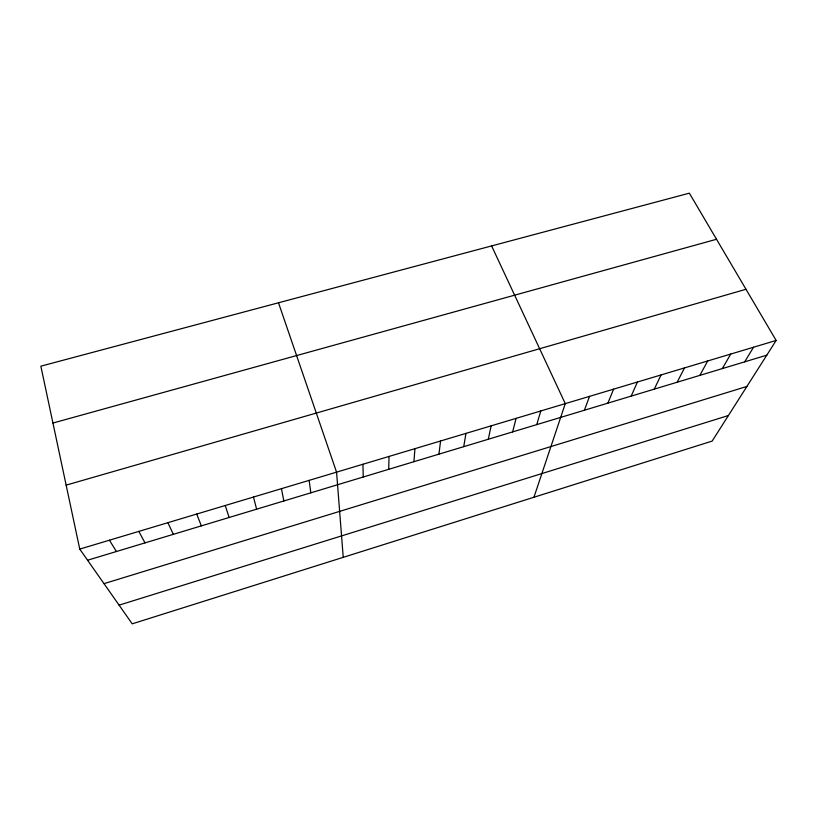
<?xml version="1.0" encoding="UTF-8"?>
<svg xmlns="http://www.w3.org/2000/svg" width="817" height="817" viewBox="0 0 817 817"><rect width="100%" height="100%" fill="white"/><g stroke="black" fill="none" stroke-linecap="round" stroke-linejoin="round"><path stroke-width="1.23" d="M388.708 469.305L389.045 456.427M413.943 461.687L414.924 448.676M438.954 454.14L440.567 440.996M463.729 446.664L465.966 433.388M488.29 439.25L491.14 425.841M512.637 431.897L516.078 418.375M536.759 424.615L540.793 410.971M533.95 497.247L565.282 403.629L491.62 245.917M584.38 410.236L589.557 396.357M607.879 403.138L613.608 389.147M631.173 396.112L637.444 382.009M654.264 389.137L661.076 374.932M677.16 382.223L684.503 367.916M699.852 375.371L707.716 360.961M722.361 368.579L730.725 354.067M744.675 361.849L753.54 347.225M776.15 340.454L712.158 441.088L132.211 623.831L79.749 549.095L40.85 366.179L689.354 193.169L776.15 340.454L79.749 549.095M119.088 605.142L728.417 415.516M104.004 583.655L746.901 386.451M87.562 560.227L766.795 355.17M66.146 485.135L745.992 289.279M52.942 423.043L716.519 239.269M109.437 540.211L116.422 551.506M138.819 531.397L145.007 542.876M167.914 522.686L173.316 534.338M196.723 514.056L201.35 525.872M278.495 302.78L336.563 472.155L343.232 557.337M225.247 505.509L229.117 517.488M253.484 497.042L256.62 509.185M281.446 488.668L283.846 500.964M309.143 480.376L310.828 492.825M362.932 464.26L363.248 476.995"/></g></svg>
